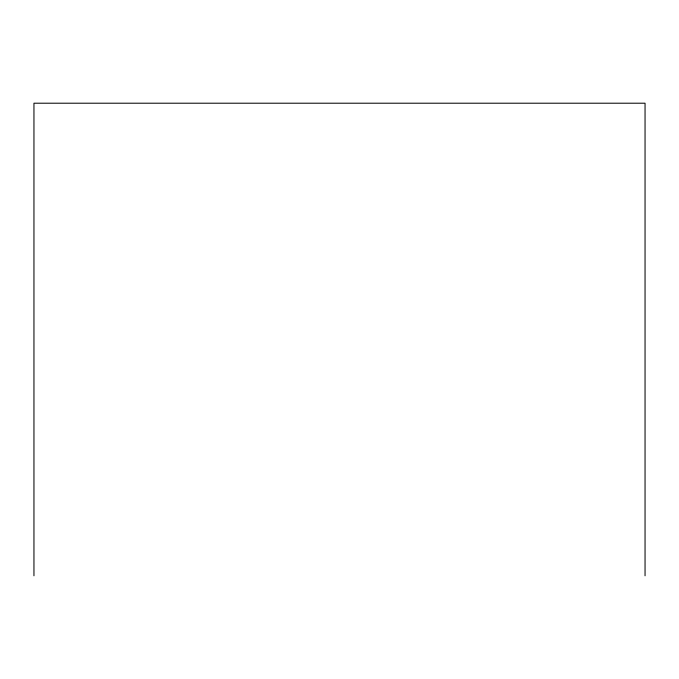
<?xml version="1.0" encoding="UTF-8"?>
<svg xmlns="http://www.w3.org/2000/svg" width="679" height="679" viewBox="0 0 679 679"><rect width="100%" height="100%" fill="white"/><g stroke="black" fill="none" stroke-linecap="round" stroke-linejoin="round"><path stroke-width="1.02" d="M645.05 575.792L645.05 103.208L33.95 103.208L33.95 575.792"/></g></svg>
